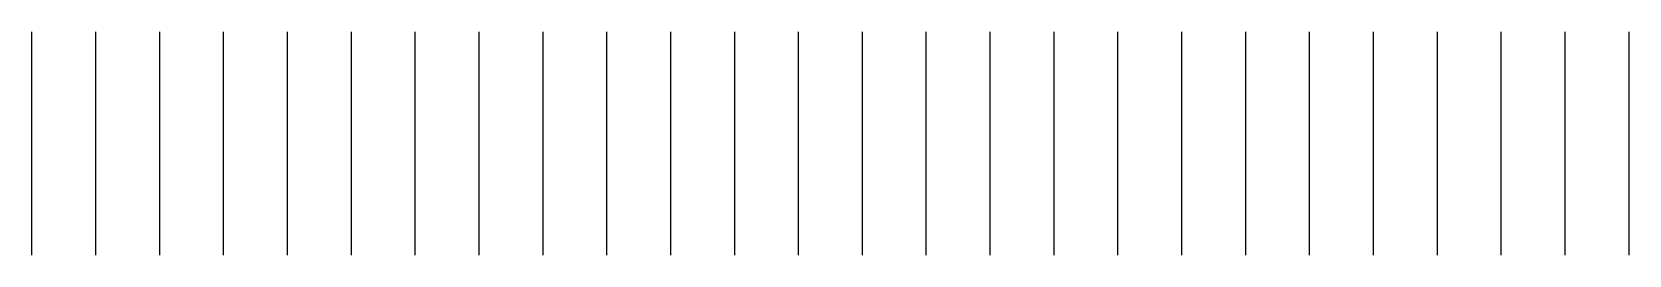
# Model space of a CAD drawing. Header units: millimetres. Extents: x 0 to 15000, y 15900 to 18000.
import ezdxf

# ---------------------------------------------------------------- set-up
doc = ezdxf.new("R2010")
doc.units = ezdxf.units.MM
doc.header["$LTSCALE"] = 0.5
doc.layers.add('AR-----G0_MODUULIT', color=8, linetype='Continuous')

msp = doc.modelspace()

# ---------------------------------------------------------------- linework, layer by layer
at = {"layer": 'AR-----G0_MODUULIT'}
for p, q in [((0, 15900), (0, 18000)), ((600, 15900), (600, 18000)), ((1200, 15900), (1200, 18000)), ((1800, 15900), (1800, 18000)), ((2400, 15900), (2400, 18000)), ((3000, 15900), (3000, 18000)), ((3600, 15900), (3600, 18000)), ((4200, 15900), (4200, 18000)), ((4800, 15900), (4800, 18000)), ((5400, 15900), (5400, 18000)), ((6000, 15900), (6000, 18000)), ((6600, 15900), (6600, 18000)), ((7200, 15900), (7200, 18000)), ((7800, 15900), (7800, 18000)), ((8400, 15900), (8400, 18000)), ((9000, 15900), (9000, 18000)), ((9600, 15900), (9600, 18000)), ((10200, 15900), (10200, 18000)), ((10800, 15900), (10800, 18000)), ((11400, 15900), (11400, 18000)), ((12000, 15900), (12000, 18000)), ((12600, 15900), (12600, 18000)), ((13200, 15900), (13200, 18000)), ((13800, 15900), (13800, 18000)), ((14400, 15900), (14400, 18000)), ((15000, 15900), (15000, 18000))]:
    msp.add_line(p, q, dxfattribs=at)

doc.saveas('drawing.dxf')
